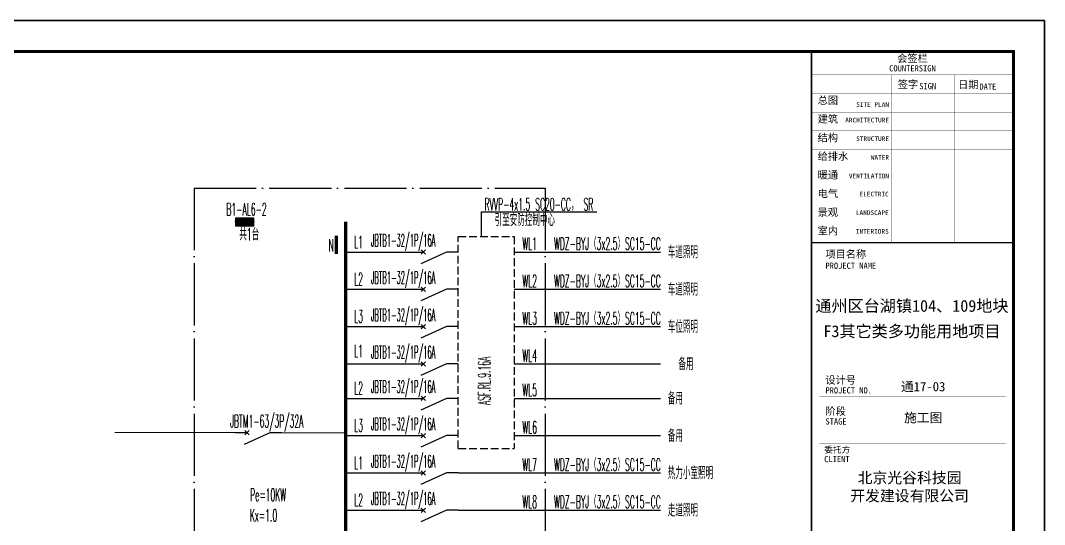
# Model space of a CAD drawing. Extents: x 776418 to 2076422, y -1170708 to 498544.
# Drawn here: x 1210736 to 1243693, y -715926 to -699705 of the extents above; entities that cross this region are included whole.
import ezdxf
from ezdxf.enums import TextEntityAlignment as Align

# ---------------------------------------------------------------- set-up
doc = ezdxf.new("R2010")
doc.units = 0
doc.header["$LTSCALE"] = 1000
doc.header["$MEASUREMENT"] = 0
for name, pattern in [('CONTINOUS', [0]), ('DASH', [0.35, 0.25, -0.1]), ('DOTE', [2.4200000000000004, 2, -0.2, 0.02, -0.2])]:
    doc.linetypes.add(name, pattern=pattern)
doc.layers.get('0').update_dxf_attribs({"linetype": 'CONTINUOUS'})
for name, color, linetype in [('D-TEXT', 7, 'CONTINUOUS'), ('DIM-动力', 3, 'CONTINUOUS'), ('DQ', 255, 'CONTINOUS'), ('ELEMENT', 3, 'CONTINUOUS'), ('EQUIP-箱柜', 3, 'CONTINUOUS'), ('LAYER3', 7, 'DOTE'), ('SHEET_LINE', 6, 'CONTINUOUS'), ('SHEET_TEXT', 7, 'CONTINUOUS'), ('TEL_TITLE', 7, 'CONTINUOUS'), ('WIRE', 4, 'CONTINUOUS'), ('WIRE-照明', 1, 'CONTINUOUS'), ('WIRE-通讯', 4, 'CONTINUOUS'), ('字', 7, 'CONTINUOUS')]:
    doc.layers.add(name, color=color, linetype=linetype)
doc.styles.add('_HZTXT', font='txt.shx', dxfattribs={"width": 0.8, "bigfont": 'HZTXT.shx'})
doc.styles.add('_TCH_LABEL', font='COMPLEX', dxfattribs={"bigfont": 'GBCBIG'})
doc.styles.get("Standard").update_dxf_attribs({"font": 'gbenor.shx', "bigfont": 'gbcbig.shx'})
doc.styles.add('华文细黑', font='STXIHEI.TTF')

# ---------------------------------------------------------------- blocks, each defined once
blk = doc.blocks.new('A$C00115E70')
at = {"layer": 'WIRE-通讯', "ltscale": 0.001}
blk.add_lwpolyline([(-84100, 59400), (0, 59400), (0, 0), (-84100, 0)], close=True, dxfattribs=at)
blk = doc.blocks.new('A$C51FB5BAD')
at = {"layer": 'SHEET_LINE', "const_width": 50}
for points in [[(-6500, 0), (-6500, -6150), (0, -6150), (0, 0)], [(-6500, -57400), (0, -57400), (0, -6150), (-6500, -6150)]]:
    blk.add_lwpolyline(points, close=True, dxfattribs=at)
at = {"layer": 'SHEET_LINE'}
for points, const_width in [([(-6500, -750), (0, -750)], 5), ([(-3914.477304461878, -750), (-3914.477304461878, -6150)], 5), ([(-1910.067170055583, -750), (-1910.067170055583, -6150)], 5), ([(-6500, -1350), (0, -1350)], 5), ([(-6500, -1950), (0, -1950)], 5), ([(-6500, -2550), (0, -2550)], 5), ([(-6500, -3150), (0, -3150)], 5), ([(-6500, -3750), (0, -3750)], 5), ([(-6500, -4350), (0, -4350)], 5), ([(-6500, -4950), (0, -4950)], 5), ([(-6500, -4950), (0, -4950)], 5), ([(-6500, -5550), (0, -5550)], 5), ([(-6500, -6150), (0, -6150)], 5), ([(-6250, -11113.48509076308), (-250, -11113.48509076308)], 5), ([(-6250, -12113.48509076308), (-250, -12113.48509076308)], 5), ([(-250, -15439.90927883727), (-250, -12613.48509076354), (-6250, -12613.48509076354), (-6250, -15439.90927883727)], 4.999999999999995)]:
    blk.add_lwpolyline(points, dxfattribs=dict(at, const_width=const_width))
at = {"layer": 'SHEET_TEXT', "style": '华文细黑'}
for s, height, p in [('会签栏', 240, (-3250, -100)), ('COUNTERSIGN', 200, (-3250, -440.2262921354268))]:
    blk.add_text(s, height=height, dxfattribs=at).set_placement(p, align=Align.TOP_CENTER)
for s, height, p in [('签字', 240, (-3722.245963978115, -936.5940850221086)), ('日期', 240, (-1779.201240960974, -942.1553758850787)), ('SIGN', 200, (-3032.005426887888, -1011.549254495651)), ('DATE', 200, (-1095.922043231316, -1030.421512268716)), ('总图', 240, (-6299.999999999534, -1450)), ('建筑', 240, (-6299.999999999534, -2050)), ('结构', 240, (-6299.999999999534, -2650)), ('给排水', 240, (-6299.999999999534, -3250)), ('暖通', 240, (-6299.999999999534, -3850)), ('电气', 240, (-6299.999999999534, -4450)), ('景观', 240, (-6299.999999999534, -5050)), ('室内', 240, (-6299.999999999534, -5650)), ('项目名称', 240, (-6049.999999999534, -6399.667324020062)), ('PROJECT NAME', 200, (-6049.999999999534, -6792.131826491561)), ('设计号', 240, (-6054.465229523368, -10452.10351998219)), ('PROJECT NO.', 200, (-6049.999999999534, -10803.4513979461)), ('阶段', 240, (-6049.999999999534, -11453.08029625774)), ('STAGE', 200, (-6049.999999999534, -11803.4513979461)), ('委托方', 200, (-6089.72352226777, -12713.9926520749)), ('CLIENT', 200, (-6089.72352226777, -13013.9926520749))]:
    blk.add_text(s, height=height, dxfattribs=at).set_placement(p, align=Align.TOP_LEFT)
for s, p in [('SITE PLAN', (-4005.562734563835, -1630.151823223568)), ('ARCHITECTURE', (-4005.562734563835, -2130.151823223568)), ('STRUCTURE', (-4005.562734563835, -2730.151823223568)), ('WATER', (-4005.562734563835, -3330.151823223568)), ('VENTILATION', (-4005.562734563835, -3930.151823223568)), ('ELECTRIC', (-4014.477304461878, -4511.357643815223)), ('LANDSCAPE', (-4014.477304461878, -5111.357643815223)), ('INTERIORS', (-4014.477304461878, -5711.357643815223))]:
    blk.add_text(s, height=150, dxfattribs=at).set_placement(p, align=Align.TOP_RIGHT)
at = {"layer": '字', "width": 78154.15673822165, "attachment_point": 5, "style": '华文细黑'}
for s, insert, char_height in [('通州区台湖镇104、109地块', (-3266.510889182799, -8206.425747028086), 380), ('F3其它类多功能用地项目', (-3266.510889182799, -9022.525940421503), 380), ('通17-03', (-2905.68302814709, -10797.34190378175), 299.9999999999997), ('施工图', (-2905.68302814709, -11797.34190378175), 299.9999999999997), ('北京光谷科技园\\P开发建设有限公司', (-3342.695528067648, -14026.72747483291), 350)]:
    blk.add_mtext(s, dxfattribs=dict(at, insert=insert, char_height=char_height))
blk = doc.blocks.new('M_M7')
for p, q in [((-0.2500000000006249, -0.2000000000004999), (0, -0.7500000000018744)), ((-0.04714045207919743, -0.2971404520796974), (0.04714045207919743, -0.2028595479213025)), ((-0.04714045207919743, -0.2028595479213025), (0.04714045207919743, -0.2971404520796974))]:
    blk.add_line(p, q)
for points in [[(0, 0), (0, -0.2500000000002499)], [(0, -0.7500000000007497), (0, -1.000000000001)]]:
    blk.add_lwpolyline(points)
at = {"width": 0.8, "flags": 9}
blk.add_attdef('S', (0.250000000000125, -0.5000000000002499), '', height=0.2000000000001, dxfattribs=at)
blk = doc.blocks.new('*X1')
at = {"color": 0}
for p, q in [((-250, 32.84271247461896), (-82.84271247461896, 200)), ((-250, 68.19805153394634), (-118.1980515339463, 200)), ((-250, 103.5533905932737), (-153.5533905932737, 200)), ((-250, 138.9087296526011), (-188.9087296526011, 200)), ((-250, 174.2640687119285), (-224.2640687119285, 200)), ((-247.4873734152916, 0), (-47.48737341529158, 200)), ((-212.1320343559642, 0), (-12.13203435596424, 200)), ((-176.7766952966369, 0), (23.22330470336314, 200)), ((-141.4213562373095, 0), (58.57864376269053, 200)), ((-106.0660171779821, 0), (93.93398282201788, 200)), ((-70.71067811865474, 0), (129.2893218813453, 200)), ((-35.35533905932737, 0), (164.6446609406726, 200)), ((0, 0), (200, 200)), ((35.35533905932737, 0), (235.3553390593274, 200)), ((70.71067811865474, 0), (250, 179.2893218813453)), ((106.0660171779821, 0), (250, 143.9339828220179)), ((141.4213562373095, 0), (250, 108.5786437626905)), ((176.7766952966369, 0), (250, 73.22330470336315)), ((212.1320343559642, 0), (250, 37.86796564403577)), ((247.4873734152916, 0), (250, 2.512626584708425))]:
    blk.add_line(p, q, dxfattribs=at)
blk = doc.blocks.new('$equip$00001421')
for p, q in [((0.75, 0.5999999999985448), (-0.75, 0.5999999999985448)), ((-0.75, 0.5999999999985448), (-0.75, 0)), ((-0.75, 0), (0.75, 0)), ((0.75, 0), (0.75, 0.5999999999985448))]:
    blk.add_line(p, q)
at = {"const_width": 0.6000000000000001}
blk.add_lwpolyline([(-0.75, 0.2999999999992724), (0.75, 0.2999999999992724)], dxfattribs=at)
for p in [(-0.75, 0.2999999999992724), (0, 0.5999999999985448), (0, 0), (0.75, 0.2999999999992724)]:
    blk.add_point(p)
at = {"xscale": 0.00300000000061118, "yscale": 0.00300000000061118, "zscale": 0.00300000000061118}
blk.add_blockref('*X1', (0, 0), dxfattribs=at)
at = {"style": '_TCH_LABEL', "flags": 9}
blk.add_attdef('A', (0, 0), '', height=2e-05, dxfattribs=at)
blk = doc.blocks.new('$element$00000576')
for points in [[(0, 0), (0, -0.25)], [(0, -1.000000000001819), (0, -0.75), (-0.250000000001819, -0.2000000000007276)], [(-0.04714045207947493, -0.2971404520794749), (0.04714045207765594, -0.2028595479205251)], [(-0.04714045207947493, -0.2028595479205251), (0.04714045207765594, -0.2971404520794749)]]:
    blk.add_lwpolyline(points)
at = {"flags": 9}
blk.add_attdef('S', (0, 0), '', height=6.66666666667e-06, dxfattribs=at)

msp = doc.modelspace()

# ---------------------------------------------------------------- linework, layer by layer
msp.add_lwpolyline([(1225575.225803052, -706656.7903101963), (1225576.022920922, -705863.194594166), (1229286.151151133, -705863.194594166)])
at = {"layer": 'DIM-动力', "ltscale": 0.001}
msp.add_lwpolyline([(1159593.365949128, -759104.8051493098), (1243693.365949128, -759104.8051493098), (1243693.365949128, -699704.8051493098), (1159593.365949128, -699704.8051493098)], close=True, dxfattribs=at)
at = {"layer": 'ELEMENT', "linetype": 'DASH'}
for p, q in [((1224825.668864326, -713474.6556646151), (1224825.668864326, -706656.7903101963)), ((1224825.668864326, -706656.7903101963), (1226625.668864326, -706656.7903101963)), ((1226625.668864326, -706656.7903101963), (1226625.668864326, -713474.6556646151)), ((1224825.668864326, -713474.6556646151), (1226625.668864326, -713474.6556646151))]:
    msp.add_line(p, q, dxfattribs=at)
at = {"layer": 'LAYER3'}
for p, q in [((1216324.276016516, -705099.0433345444), (1216323.855224742, -727967.5489750428)), ((1216324.276016516, -705099.0433345444), (1227626.124609521, -705099.2094723636)), ((1227626.124609521, -705099.2094723636), (1227625.451060728, -727967.841833703))]:
    msp.add_line(p, q, dxfattribs=at)
at = {"layer": 'TEL_TITLE'}
msp.add_lwpolyline([(1159593.365949128, -759104.8051493096), (1243693.365949128, -759104.8051493096), (1243693.365949128, -699704.8051493096), (1159593.365949128, -699704.8051493096)], close=True, dxfattribs=at)
at = {"layer": 'TEL_TITLE', "const_width": 100}
msp.add_lwpolyline([(1162093.365949128, -758104.8051493096), (1242693.365949128, -758104.8051493096), (1242693.365949128, -700704.8051493096), (1162093.365949128, -700704.8051493096)], close=True, dxfattribs=at)
at = {"layer": 'WIRE', "linetype": 'Continuous'}
for p, q in [((1221200.668864323, -707156.8956654591), (1223325.668864323, -707156.8956654591)), ((1226625.668864326, -707156.8956654591), (1231335.803209976, -707156.8956654591)), ((1221200.668864323, -708356.8985201044), (1223325.668864323, -708356.8985201044)), ((1226625.668864326, -708356.8985201044), (1231335.803209976, -708356.8985201044)), ((1221200.668864323, -709556.9013747496), (1223325.668864323, -709556.9013747496)), ((1226625.668864326, -709556.9013747496), (1231335.803209976, -709556.9013747496)), ((1221200.668864323, -710756.9013747496), (1223325.668864323, -710756.9013747496)), ((1226625.668864326, -710756.9013747496), (1231335.803209976, -710756.9013747496)), ((1221200.668864323, -711865.7785196824), (1223325.668864323, -711865.7785196824)), ((1226625.668864326, -711865.7785196824), (1231335.803209976, -711865.7785196824)), ((1221200.668864323, -713065.7813743276), (1223325.668864323, -713065.7813743276)), ((1226625.668864326, -713065.7813743276), (1231335.803209976, -713065.7813743276)), ((1221200.668864323, -714265.7842289729), (1223325.668864323, -714265.7842289729)), ((1224825.668864326, -714265.7842289729), (1231335.803209976, -714265.7842289729)), ((1221200.668864323, -715465.7870836181), (1223325.668864323, -715465.7870836181)), ((1224825.668864326, -715465.7870836181), (1231335.803209976, -715465.7870836181))]:
    msp.add_line(p, q, dxfattribs=at)
at = {"layer": 'WIRE', "const_width": 100}
for points in [[(1221200.668864323, -706181.8263288061), (1221200.668864323, -727432.620758347)], [(1220900.226262344, -707219.6271044533), (1220900.226262344, -706628.3511399548)]]:
    msp.add_lwpolyline(points, dxfattribs=at)
at = {"layer": 'WIRE-照明', "linetype": 'Continuous', "const_width": 35}
msp.add_lwpolyline([(1217647.778844429, -712966.1583706657), (1213768.851888834, -712966.1583706657)], dxfattribs=at)
at = {"layer": 'WIRE-照明', "linetype": 'ByBlock', "ltscale": 0.1, "const_width": 25}
msp.add_lwpolyline([(1221200.668864323, -712974.8566274564), (1219152.461711479, -712974.8566274564)], dxfattribs=at)

# ---------------------------------------------------------------- block references
msp.add_blockref('A$C51FB5BAD', (1242693.365949128, -700704.8051493096))
at = {"layer": 'DQ', "xscale": 1500, "yscale": 1500, "zscale": 1500, "rotation": 90}
msp.add_blockref('M_M7', (1217647.778844429, -712966.1583706657), dxfattribs=at)
at = {"layer": 'ELEMENT', "xscale": 1500, "yscale": 1500, "zscale": 1500, "rotation": 90}
for p in [(1223325.668864323, -707156.8956654591), (1223325.668864323, -708356.8985201044), (1223325.668864323, -709556.9013747496), (1223325.668864323, -710756.9013747496), (1223325.668864323, -711865.7785196824), (1223325.668864323, -713065.7813743276), (1223325.668864323, -714265.7842289729), (1223325.668864323, -715465.7870836181)]:
    msp.add_blockref('$element$00000576', p, dxfattribs=at)
at = {"layer": 'EQUIP-箱柜', "xscale": 400, "yscale": 400, "zscale": 400}
msp.add_blockref('$equip$00001421', (1217951.42955524, -706308.1589859684), dxfattribs=at)
at = {"layer": 'WIRE-通讯', "ltscale": 0.001}
msp.add_blockref('A$C00115E70', (1243693.365949128, -759104.8051493098), dxfattribs=at)

# ---------------------------------------------------------------- texts
at = {"layer": 'D-TEXT', "style": '_HZTXT'}
for s, width, p in [('B1-AL6-2', 0.45, (1217362.52590073, -705980.4960958408)), ('RVVP-4x1.5 SC20-CC， SR', 0.45, (1225669.252035693, -705817.8426208708)), ('引至安防控制中心', 0.45, (1225994.701053814, -706323.1356619808)), ('共1台', 0.45, (1217778.490620918, -706782.2033551312)), ('JBTB1-32/1P/16A', 0.4, (1222015.869668001, -706979.9947892947)), ('N', 0.45, (1220647.541076554, -707137.3470044057)), ('L1', 0.45, (1221473.746590866, -707030.1915284914)), ('WL1', 0.45, (1226889.511133031, -707088.1422001643)), ('WDZ-BYJ（3x2.5）SC15-CC', 0.45, (1227909.511133031, -707088.1422001643)), ('车道照明 ', 0.45, (1231567.997362928, -707358.2478572053)), ('L2', 0.45, (1221473.746590866, -708230.1943831367)), ('JBTB1-32/1P/16A', 0.4, (1222015.869668001, -708179.9976439399)), ('WL2', 0.45, (1226889.511133031, -708288.1450548095)), ('WDZ-BYJ（3x2.5）SC15-CC', 0.45, (1227909.511133031, -708288.1450548095)), ('车道照明 ', 0.45, (1231567.997362928, -708558.2507118506)), ('JBTB1-32/1P/16A', 0.4, (1222015.869668001, -709380.0004985852)), ('L3', 0.45, (1221473.746590866, -709430.1943831367)), ('WL3', 0.45, (1226889.511133031, -709488.1479094548)), ('WDZ-BYJ（3x2.5）SC15-CC', 0.45, (1227909.511133031, -709488.1479094548)), ('车位照明 ', 0.45, (1231567.997362928, -709758.2535664958)), ('L1', 0.45, (1221473.746590866, -710539.0715280694)), ('JBTB1-32/1P/16A', 0.4, (1222015.869668001, -710580.0004985852)), ('WL4', 0.45, (1226889.511133031, -710688.1479094548)), ('备用', 0.45, (1231910.410080176, -710958.2535664958)), ('JBTB1-32/1P/16A', 0.4, (1222015.869668001, -711688.8776435179)), ('L2', 0.45, (1221473.746590866, -711739.0743827147)), ('WL5', 0.45, (1226889.511133031, -711797.0250543875)), ('备用', 0.45, (1231569.376067356, -712067.1307114286)), ('JBTM1-63/3P/32A', 0.45, (1217483.818806244, -712799.9043148677, -1.528481415295506e-05)), ('JBTB1-32/1P/16A', 0.4, (1222015.869668001, -712888.8804981632)), ('L3', 0.45, (1221473.746590866, -712939.0800920052)), ('WL6', 0.45, (1226889.511133031, -712997.0279090328)), ('备用', 0.45, (1231569.376067356, -713267.1335660738)), ('L1', 0.45, (1221473.746590866, -714139.0800920052)), ('JBTB1-32/1P/16A', 0.4, (1222015.869668001, -714088.8833528084)), ('WL7', 0.45, (1226889.511133031, -714197.030763678)), ('WDZ-BYJ（3x2.5）SC15-CC', 0.45, (1227909.511133031, -714197.030763678)), ('热力小室照明', 0.45, (1231569.376067356, -714467.1364207191)), ('Pe=10KW', 0.45, (1218126.483513859, -715170.0188344622)), ('JBTB1-32/1P/16A', 0.4, (1222015.869668001, -715288.8862074537)), ('L2', 0.45, (1221473.746590866, -715339.0858012957)), ('WL8', 0.45, (1226889.511133031, -715397.0336183233)), ('WDZ-BYJ（3x2.5）SC15-CC', 0.45, (1227909.511133031, -715397.0336183233)), ('Kx=1.0', 0.45, (1218118.468235221, -715829.5242928767)), ('走道照明', 0.45, (1231569.376067356, -715667.1392753643))]:
    msp.add_text(s, height=400, dxfattribs=dict(at, width=width)).set_placement(p)
at = {"layer": 'D-TEXT', "style": '_HZTXT', "width": 0.45}
msp.add_text('ASF.RL.9.16A', height=400, rotation=90, dxfattribs=at).set_placement((1225860.868050664, -712081.911135183))

doc.saveas('drawing.dxf')
